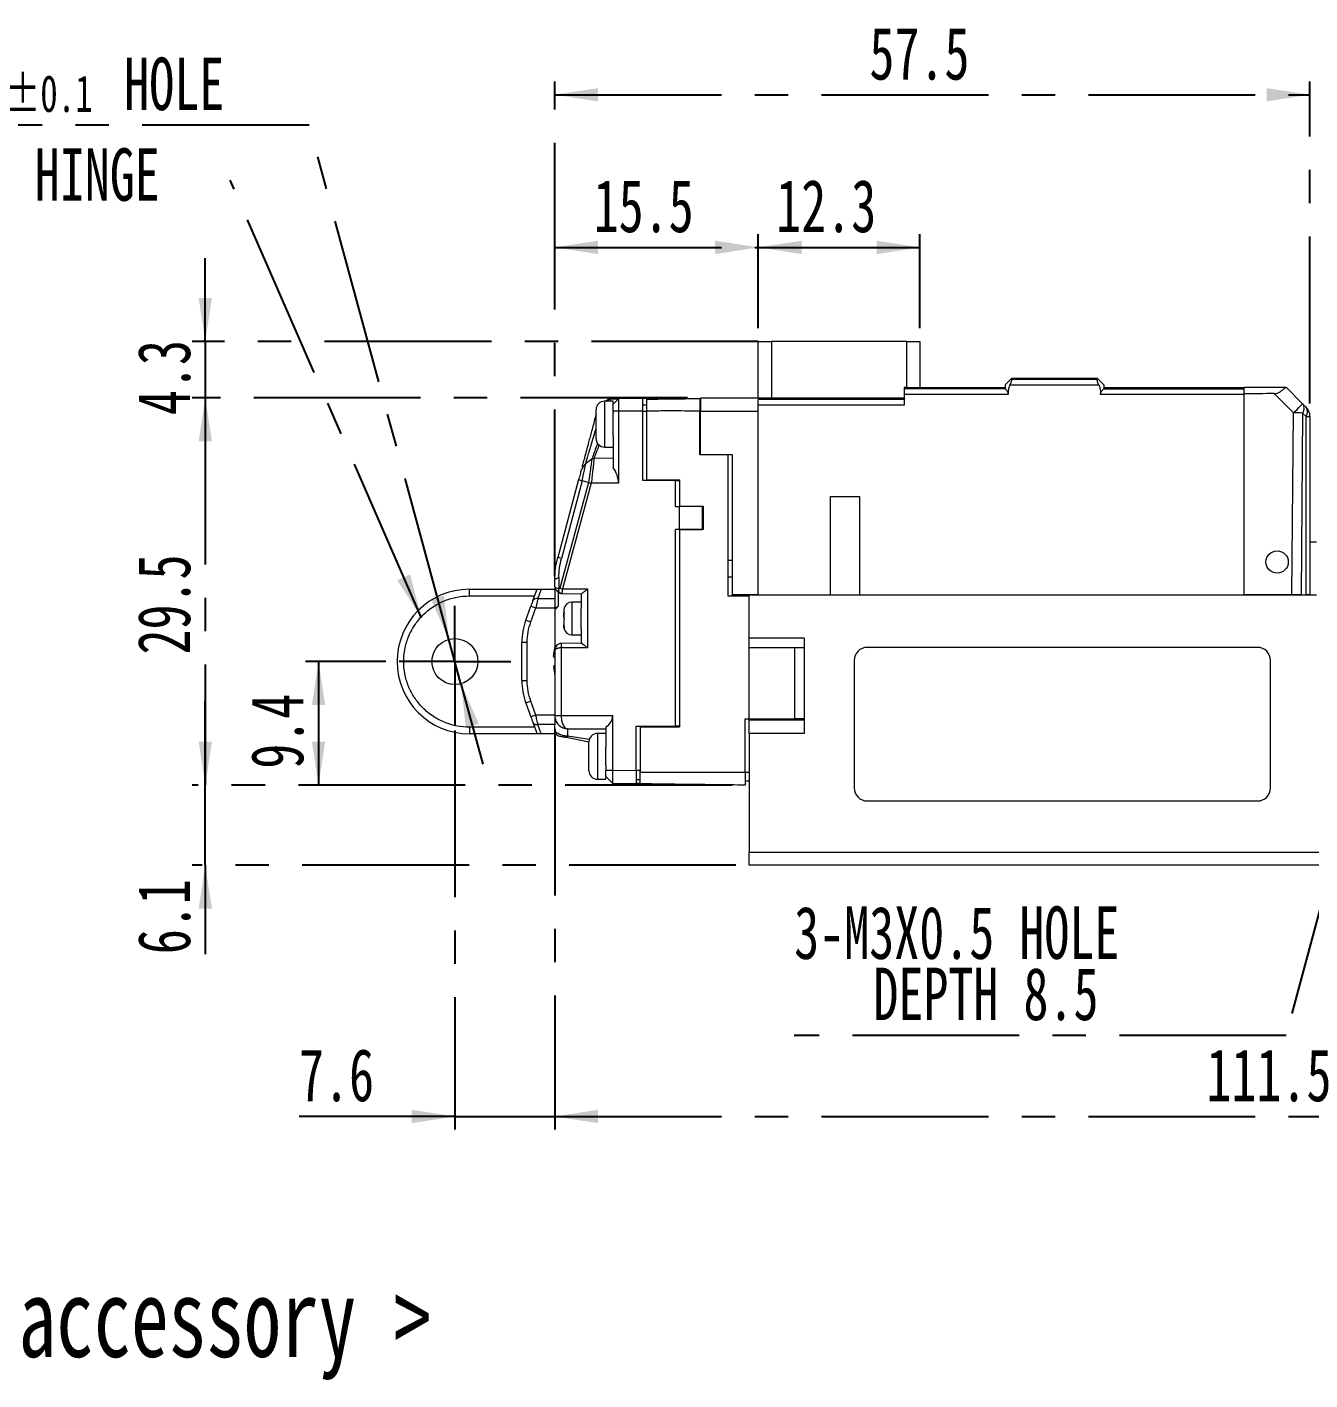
# Paper-space layout '시트2-ENG' of a CAD drawing. Header units: millimetres. Extents: x 5 to 415, y 5 to 292.
# Drawn here: x 55 to 152.7, y 129.4 to 232.4 of the extents above; entities that cross this region are included whole.
import ezdxf

# ---------------------------------------------------------------- set-up
doc = ezdxf.new("R2010")
doc.units = ezdxf.units.MM
doc.linetypes.add('CENTERX2', pattern=[20.32, 12.7, -2.54, 2.54, -2.54])
doc.layers.add('CENTER_LINE', color=7, linetype='CENTERX2')
doc.styles.add('SLDTEXTSTYLE0', font='TXT', dxfattribs={"width": 0.7})
doc.dimstyles.new('SLDDIMSTYLE0', dxfattribs={"dimtxt": 4, "dimasz": 3.302, "dimexe": 0, "dimexo": 0.0625, "dimgap": 1, "dimtad": 1, "dimrnd": 1e-09, "dimzin": 12, "dimdsep": 46, "dimtxsty": 'SLDTEXTSTYLE0', "dimsah": 1, "dimcen": 0.09, "dimadec": 0, "dimazin": 3, "dimtfac": 1, "dimtofl": 0, "dimtmove": 0, "dimatfit": 3, "dimfxl": 1, "dimfrac": 2, "dimtolj": 1, "dimtzin": 12, "dimarcsym": 0})
doc.dimstyles.new('SLDDIMSTYLE1', dxfattribs={"dimtxt": 4, "dimasz": 3.302, "dimexe": 0, "dimexo": 0.0625, "dimgap": 1, "dimtad": 1, "dimrnd": 1e-09, "dimzin": 12, "dimdsep": 46, "dimtxsty": 'SLDTEXTSTYLE0', "dimsah": 1, "dimcen": 0.09, "dimadec": 0, "dimazin": 3, "dimtfac": 1, "dimtmove": 0, "dimatfit": 0, "dimfxl": 1, "dimfrac": 2, "dimtolj": 1, "dimtzin": 12, "dimarcsym": 0})
doc.dimstyles.new('SLDDIMSTYLE2', dxfattribs={"dimtxt": 4, "dimasz": 3.302, "dimexe": 0, "dimexo": 0.0625, "dimgap": 1, "dimtad": 0, "dimtih": 1, "dimtoh": 1, "dimrnd": 1e-09, "dimzin": 12, "dimdsep": 46, "dimtxsty": 'SLDTEXTSTYLE0', "dimsah": 1, "dimcen": 0, "dimadec": 0, "dimazin": 3, "dimtol": 1, "dimtp": 0.1, "dimtm": 0.1, "dimtfac": 1, "dimtmove": 0, "dimatfit": 3, "dimfxl": 1, "dimfrac": 2, "dimtolj": 1, "dimarcsym": 0})
doc.dimstyles.new('SLDDIMSTYLE3', dxfattribs={"dimtxt": 4, "dimasz": 3.302, "dimexe": 0, "dimexo": 0.0625, "dimgap": 1, "dimtad": 1, "dimdec": 1, "dimrnd": 1e-09, "dimzin": 12, "dimdsep": 46, "dimtxsty": 'SLDTEXTSTYLE0', "dimsah": 1, "dimcen": 0.09, "dimadec": 0, "dimazin": 3, "dimtfac": 1, "dimtdec": 1, "dimtmove": 0, "dimatfit": 0, "dimfxl": 1, "dimfrac": 2, "dimtolj": 1, "dimtzin": 12, "dimarcsym": 0})
doc.dimstyles.new('SLDDIMSTYLE4', dxfattribs={"dimtxt": 4, "dimasz": 3.302, "dimexe": 0, "dimexo": 0.0625, "dimgap": 1, "dimtad": 1, "dimdec": 1, "dimrnd": 1e-09, "dimzin": 12, "dimdsep": 46, "dimtxsty": 'SLDTEXTSTYLE0', "dimsah": 1, "dimcen": 0.09, "dimadec": 0, "dimazin": 3, "dimtfac": 1, "dimtdec": 1, "dimtofl": 0, "dimtmove": 0, "dimatfit": 3, "dimfxl": 1, "dimfrac": 2, "dimtolj": 1, "dimtzin": 12, "dimarcsym": 0})
doc.dimstyles.new('SLDDIMSTYLE5', dxfattribs={"dimtxt": 4, "dimasz": 3.302, "dimexe": 0, "dimexo": 0.0625, "dimgap": 1, "dimtad": 0, "dimtih": 1, "dimtoh": 1, "dimrnd": 1e-09, "dimzin": 12, "dimdsep": 46, "dimtxsty": 'SLDTEXTSTYLE0', "dimsah": 1, "dimcen": 0, "dimadec": 0, "dimazin": 3, "dimtfac": 1, "dimtmove": 0, "dimatfit": 3, "dimfxl": 1, "dimfrac": 2, "dimtolj": 1, "dimtzin": 12, "dimarcsym": 0})
doc.dimstyles.new('SLDDIMSTYLE6', dxfattribs={"dimtxt": 0.18, "dimasz": 3.302, "dimexe": 0, "dimexo": 0.0625, "dimgap": 0, "dimtad": 0, "dimtih": 1, "dimtoh": 1, "dimdec": 0, "dimrnd": 1e-09, "dimzin": 0, "dimdsep": 46, "dimtxsty": 'Standard', "dimsah": 1, "dimcen": 0.09, "dimadec": 0, "dimazin": 0, "dimtfac": 3.302, "dimtdec": 0, "dimtofl": 0, "dimtmove": 0, "dimatfit": 3, "dimfxl": 1, "dimfrac": 2, "dimtolj": 1, "dimtzin": 0, "dimarcsym": 0})

# ---------------------------------------------------------------- blocks, each defined once
blk = doc.blocks.new('_D_36')
at = {"layer": 'CENTER_LINE'}
for p, q in [((68.61, 208.5), (68.61, 214.85)), ((110.72, 208.5), (67.61, 208.5)), ((68.61, 208.5), (68.61, 204.2)), ((105.32, 204.2), (67.61, 204.2)), ((68.61, 204.2), (68.61, 197.85))]:
    blk.add_line(p, q, dxfattribs=at)
for points in [[(68.61, 208.5), (69.12, 211.8), (68.11, 211.8)], [(68.61, 204.2), (68.11, 200.89), (69.12, 200.89)]]:
    blk.add_solid(points, dxfattribs=at)
at = {"layer": 'CENTER_LINE', "insert": (63.46, 202.89), "char_height": 4, "attachment_point": 1, "rotation": 90, "style": 'SLDTEXTSTYLE0'}
blk.add_mtext('4.3', dxfattribs=at)
blk = doc.blocks.new('_D_37')
at = {"layer": 'CENTER_LINE'}
for p, q in [((110.72, 209.5), (110.72, 216.66)), ((123.02, 209.5), (123.02, 216.66)), ((110.72, 215.66), (123.02, 215.66))]:
    blk.add_line(p, q, dxfattribs=at)
for points in [[(110.72, 215.66), (114.02, 215.15), (114.02, 216.17)], [(123.02, 215.66), (119.72, 216.17), (119.72, 215.15)]]:
    blk.add_solid(points, dxfattribs=at)
at = {"layer": 'CENTER_LINE', "insert": (112.08, 220.82), "char_height": 4, "attachment_point": 1, "style": 'SLDTEXTSTYLE0'}
blk.add_mtext('12.3', dxfattribs=at)
blk = doc.blocks.new('_D_38')
at = {"layer": 'CENTER_LINE'}
for p, q in [((76.52, 224.97), (40.49, 224.97)), ((87.16, 185.8), (76.52, 224.97)), ((88.08, 182.42), (87.16, 185.8)), ((88.08, 182.42), (89.74, 176.3))]:
    blk.add_line(p, q, dxfattribs=at)
for points in [[(87.16, 185.8), (86.79, 189.12), (85.8, 188.86)], [(88.08, 182.42), (88.45, 179.11), (89.44, 179.37)]]:
    blk.add_solid(points, dxfattribs=at)
at = {"layer": 'CENTER_LINE', "attachment_point": 1, "style": 'SLDTEXTSTYLE0'}
for s, insert, char_height in [('%%c', (40.49, 230.12), 4), ('3.5', (44.92, 230.12), 4), ('HOLE', (62.44, 230.12), 4), ('±0.1', (53.38, 228.78), 2.8)]:
    blk.add_mtext(s, dxfattribs=dict(at, insert=insert, char_height=char_height))
blk = doc.blocks.new('_D_39')
at = {"layer": 'CENTER_LINE'}
for p, q in [((87.62, 178.86), (87.62, 148.46)), ((95.22, 179), (95.22, 148.46)), ((87.62, 149.46), (75.75, 149.46)), ((87.62, 149.46), (95.22, 149.46)), ((95.22, 149.46), (101.57, 149.46))]:
    blk.add_line(p, q, dxfattribs=at)
for points in [[(87.62, 149.46), (84.32, 149.97), (84.32, 148.95)], [(95.22, 149.46), (98.52, 148.95), (98.52, 149.97)]]:
    blk.add_solid(points, dxfattribs=at)
at = {"layer": 'CENTER_LINE', "insert": (75.75, 154.62), "char_height": 4, "attachment_point": 1, "style": 'SLDTEXTSTYLE0'}
blk.add_mtext('7.6', dxfattribs=at)
blk = doc.blocks.new('_D_40')
at = {"layer": 'CENTER_LINE'}
for p, q in [((95.22, 179), (95.22, 148.46)), ((206.72, 168.8), (206.72, 148.46)), ((95.22, 149.46), (206.72, 149.46))]:
    blk.add_line(p, q, dxfattribs=at)
for points in [[(95.22, 149.46), (98.52, 148.95), (98.52, 149.97)], [(206.72, 149.46), (203.42, 149.97), (203.42, 148.95)]]:
    blk.add_solid(points, dxfattribs=at)
at = {"layer": 'CENTER_LINE', "insert": (144.84, 154.62), "char_height": 4, "attachment_point": 1, "style": 'SLDTEXTSTYLE0'}
blk.add_mtext('111.5', dxfattribs=at)
blk = doc.blocks.new('_D_42')
at = {"layer": 'CENTER_LINE'}
for p, q in [((95.22, 190.61), (95.22, 216.66)), ((110.72, 209.5), (110.72, 216.66)), ((95.22, 215.66), (110.72, 215.66))]:
    blk.add_line(p, q, dxfattribs=at)
for points in [[(95.22, 215.66), (98.52, 215.15), (98.52, 216.17)], [(110.72, 215.66), (107.42, 216.17), (107.42, 215.15)]]:
    blk.add_solid(points, dxfattribs=at)
at = {"layer": 'CENTER_LINE', "insert": (98.18, 220.82), "char_height": 4, "attachment_point": 1, "style": 'SLDTEXTSTYLE0'}
blk.add_mtext('15.5', dxfattribs=at)
blk = doc.blocks.new('_D_43')
at = {"layer": 'CENTER_LINE'}
for p, q in [((95.22, 190.61), (95.22, 228.29)), ((152.72, 203.78), (152.72, 228.29)), ((95.22, 227.29), (152.72, 227.29))]:
    blk.add_line(p, q, dxfattribs=at)
for points in [[(95.22, 227.29), (98.52, 226.78), (98.52, 227.79)], [(152.72, 227.29), (149.42, 227.79), (149.42, 226.78)]]:
    blk.add_solid(points, dxfattribs=at)
at = {"layer": 'CENTER_LINE', "insert": (119.18, 232.44), "char_height": 4, "attachment_point": 1, "style": 'SLDTEXTSTYLE0'}
blk.add_mtext('57.5', dxfattribs=at)
blk = doc.blocks.new('_D_44')
at = {"layer": 'CENTER_LINE'}
for p, q in [((105.32, 204.2), (67.61, 204.2)), ((68.61, 204.2), (68.61, 174.7)), ((108.72, 174.7), (67.61, 174.7))]:
    blk.add_line(p, q, dxfattribs=at)
for points in [[(68.61, 204.2), (68.11, 200.89), (69.12, 200.89)], [(68.61, 174.7), (69.12, 178), (68.11, 178)]]:
    blk.add_solid(points, dxfattribs=at)
at = {"layer": 'CENTER_LINE', "insert": (63.46, 184.65), "char_height": 4, "attachment_point": 1, "rotation": 90, "style": 'SLDTEXTSTYLE0'}
blk.add_mtext('29.5', dxfattribs=at)
blk = doc.blocks.new('_D_45')
at = {"layer": 'CENTER_LINE'}
for p, q in [((68.61, 174.7), (68.61, 181.05)), ((108.72, 174.7), (67.61, 174.7)), ((68.61, 168.59), (68.61, 174.7)), ((109.02, 168.59), (67.61, 168.59)), ((68.61, 168.59), (68.61, 161.82))]:
    blk.add_line(p, q, dxfattribs=at)
for points in [[(68.61, 174.7), (69.12, 178), (68.11, 178)], [(68.61, 168.59), (68.11, 165.29), (69.12, 165.29)]]:
    blk.add_solid(points, dxfattribs=at)
at = {"layer": 'CENTER_LINE', "insert": (63.46, 161.82), "char_height": 4, "attachment_point": 1, "rotation": 90, "style": 'SLDTEXTSTYLE0'}
blk.add_mtext('6.1', dxfattribs=at)
blk = doc.blocks.new('_D_46')
at = {"layer": 'CENTER_LINE'}
for p, q in [((82.37, 184.11), (76.24, 184.11)), ((77.24, 184.11), (77.24, 174.7)), ((108.72, 174.7), (76.24, 174.7))]:
    blk.add_line(p, q, dxfattribs=at)
for points in [[(77.24, 184.11), (76.73, 180.81), (77.74, 180.81)], [(77.24, 174.7), (77.74, 178), (76.73, 178)]]:
    blk.add_solid(points, dxfattribs=at)
at = {"layer": 'CENTER_LINE', "insert": (72.08, 175.95), "char_height": 4, "attachment_point": 1, "rotation": 90, "style": 'SLDTEXTSTYLE0'}
blk.add_mtext('9.4', dxfattribs=at)
blk = doc.blocks.new('_D_51')
at = {"layer": 'CENTER_LINE'}
for p, q in [((160.54, 191.6), (162.19, 197.73)), ((160.54, 191.6), (159.9, 189.19)), ((159.9, 189.19), (150.91, 155.64)), ((150.91, 155.64), (113.45, 155.64))]:
    blk.add_line(p, q, dxfattribs=at)
for points in [[(160.54, 191.6), (161.89, 194.66), (160.91, 194.92)], [(159.9, 189.19), (158.55, 186.13), (159.53, 185.87)]]:
    blk.add_solid(points, dxfattribs=at)
at = {"layer": 'CENTER_LINE', "char_height": 4, "attachment_point": 1, "style": 'SLDTEXTSTYLE0'}
for s, insert in [('3-M3X0.5 HOLE', (113.45, 165.46)), ('DEPTH 8.5', (119.48, 160.8))]:
    blk.add_mtext(s, dxfattribs=dict(at, insert=insert))
blk = doc.blocks.new('SW_NOTE_0_19')
at = {"layer": 'CENTER_LINE', "color": 0, "insert": (-14.89, 2.42), "char_height": 4, "attachment_point": 1, "style": 'SLDTEXTSTYLE0'}
blk.add_mtext('HINGE', dxfattribs=at)
blk = doc.blocks.new('SW_CENTERMARKSYMBOL_13')
at = {"layer": 'CENTER_LINE', "color": 0}
for p, q in [((0, 2.5), (0, 4.25)), ((0, 0), (0, 2.5)), ((-2.5, 0), (-4.25, 0)), ((0, 0), (-2.5, 0)), ((0, 0), (0, -2.5)), ((0, 0), (2.5, 0)), ((2.5, 0), (4.25, 0)), ((0, -2.5), (0, -4.25))]:
    blk.add_line(p, q, dxfattribs=at)

psp = doc.layouts.new('시트2-ENG')

# ---------------------------------------------------------------- linework, layer by layer
at = {"color": 7, "linetype": 'Continuous', "lineweight": 18}
for p, q in [((110.72, 204.196), (110.72, 208.496)), ((111.72, 208.496), (111.72, 204.196)), ((122.02, 208.496), (111.72, 208.496)), ((122.02, 204.993), (122.02, 208.496)), ((123.02, 208.496), (123.02, 204.996)), ((130.02, 205.696), (129.52, 205.196)), ((136.666, 205.153), (129.874, 205.153)), ((130.02, 205.592), (130.02, 205.696)), ((130.02, 205.696), (136.52, 205.696)), ((136.52, 205.592), (130.02, 205.592)), ((137.02, 205.196), (136.52, 205.696)), ((99.297, 204.063), (99.145, 203.946)), ((99.297, 204.063), (99.145, 203.946)), ((99.145, 203.946), (99.27, 204.042)), ((99.447, 204.104), (100.07, 204.115)), ((100.07, 204.115), (99.67, 203.708)), ((101.92, 204.147), (100.07, 204.115)), ((100.07, 204.115), (100.07, 203.196)), ((101.92, 204.147), (104.22, 204.187)), ((101.92, 203.196), (101.92, 204.147)), ((104.22, 204.187), (104.22, 204.125)), ((106.27, 204.15), (106.32, 204.151)), ((106.32, 204.196), (121.82, 204.196)), ((121.82, 204.064), (110.72, 204.064)), ((122.015, 204.996), (121.82, 204.996)), ((129.521, 204.881), (121.82, 204.88)), ((121.82, 204.446), (121.82, 203.639)), ((129.754, 204.446), (121.82, 204.446)), ((122.02, 204.996), (129.52, 204.996)), ((129.749, 204.696), (129.682, 204.696)), ((129.749, 204.696), (129.754, 204.446)), ((136.786, 204.446), (136.791, 204.696)), ((147.72, 204.446), (136.786, 204.446)), ((136.791, 204.696), (136.858, 204.696)), ((137.019, 204.881), (147.72, 204.88)), ((137.02, 204.996), (147.72, 204.996)), ((150.902, 204.996), (147.72, 204.996)), ((147.72, 204.495), (147.72, 204.996)), ((147.72, 189.196), (147.72, 204.495)), ((151.468, 203.051), (149.991, 204.528)), ((150.932, 204.984), (152.166, 203.749)), ((98.37, 201.096), (98.37, 203.296)), ((99.67, 203.946), (99.02, 203.946)), ((99.67, 203.708), (99.67, 203.946)), ((99.67, 203.196), (99.67, 203.708)), ((100.07, 203.196), (99.67, 203.196)), ((99.67, 203.196), (99.67, 203.077)), ((99.67, 201.314), (99.67, 203.077)), ((100.07, 203.196), (100.07, 197.696)), ((101.92, 203.196), (100.07, 203.196)), ((102.22, 203.652), (101.92, 203.652)), ((101.92, 197.894), (101.92, 203.196)), ((101.92, 203.196), (102.22, 203.196)), ((102.22, 197.944), (102.22, 203.196)), ((106.32, 203.196), (106.27, 203.196)), ((106.27, 199.848), (106.27, 203.196)), ((106.32, 203.196), (110.72, 203.196)), ((106.32, 199.896), (106.32, 203.196)), ((121.82, 203.639), (110.72, 203.639)), ((110.72, 189.196), (110.72, 203.196)), ((151.346, 189.196), (151.468, 203.051)), ((152.166, 203.042), (152.045, 189.196)), ((152.166, 203.749), (152.427, 203.489)), ((152.427, 202.782), (152.166, 203.042)), ((152.427, 189.196), (152.427, 202.782)), ((152.427, 202.782), (152.72, 202.782)), ((152.72, 202.782), (152.72, 189.196)), ((99.67, 201.314), (99.67, 198.866)), ((106.27, 201.196), (106.32, 201.196)), ((99.02, 200.446), (99.67, 200.446)), ((97.568, 199.161), (97.448, 199.032)), ((97.559, 199.113), (97.568, 199.161)), ((98.036, 199.52), (97.568, 199.161)), ((99.67, 199.608), (98.214, 199.582)), ((108.42, 199.848), (106.27, 199.848)), ((106.32, 199.896), (108.72, 199.896)), ((108.42, 189.096), (108.42, 199.848)), ((108.72, 199.848), (108.42, 199.848)), ((108.72, 199.896), (108.72, 189.196)), ((97.038, 197.98), (95.445, 192.035)), ((97.314, 197.879), (95.728, 191.959)), ((97.211, 198.627), (97.208, 198.614)), ((97.227, 198.68), (97.214, 198.634)), ((97.232, 198.654), (97.238, 198.654)), ((97.312, 198.85), (97.251, 198.716)), ((97.798, 197.749), (97.314, 197.879)), ((104.42, 197.894), (101.92, 197.894)), ((102.22, 197.944), (102.22, 197.894)), ((102.22, 197.944), (104.72, 197.944)), ((104.42, 195.924), (104.42, 197.894)), ((104.42, 197.894), (104.72, 197.894)), ((104.72, 197.944), (104.72, 195.944)), ((97.798, 197.749), (95.601, 189.696)), ((98, 197.696), (95.801, 189.641)), ((100.07, 197.696), (98, 197.696)), ((104.42, 195.924), (104.72, 195.924)), ((104.72, 195.944), (104.72, 195.924)), ((104.72, 195.944), (106.52, 195.944)), ((104.72, 194.183), (104.72, 195.924)), ((106.47, 195.924), (104.72, 195.924)), ((106.47, 194.183), (106.47, 195.924)), ((106.52, 195.944), (106.52, 194.163)), ((116.22, 196.696), (118.42, 196.696)), ((116.22, 189.196), (116.22, 196.696)), ((118.42, 196.696), (118.42, 189.196)), ((104.72, 194.183), (104.42, 194.183)), ((104.42, 179.196), (104.42, 194.183)), ((104.72, 194.183), (106.47, 194.183)), ((104.72, 194.183), (104.72, 194.163)), ((104.72, 194.163), (104.72, 179.146)), ((106.52, 194.163), (104.72, 194.163)), ((153.22, 193.194), (152.72, 193.194)), ((95.728, 191.959), (95.445, 192.035)), ((108.42, 191.845), (108.72, 191.845)), ((95.22, 189.803), (95.22, 190.327)), ((95.537, 189.653), (95.521, 189.656)), ((95.537, 190.51), (95.537, 189.653)), ((95.801, 189.641), (97.711, 189.641)), ((97.711, 189.641), (97.711, 185.151)), ((108.72, 190.546), (108.42, 190.546)), ((88.72, 189.114), (88.72, 189.614)), ((88.72, 189.614), (93.874, 189.614)), ((88.72, 189.114), (93.692, 189.114)), ((93.563, 188.76), (93.874, 189.614)), ((93.874, 189.614), (94.197, 189.614)), ((94.197, 189.614), (93.939, 188.906)), ((93.939, 188.906), (95.22, 188.906)), ((94.197, 189.614), (95.22, 189.614)), ((95.22, 189.614), (95.22, 188.906)), ((95.22, 188.906), (95.22, 188.199)), ((95.672, 189.307), (95.747, 189.3)), ((95.72, 189.298), (97.237, 189.271)), ((97.22, 188.644), (96.52, 188.644)), ((97.22, 189.272), (97.22, 188.172)), ((110.02, 189.096), (108.42, 189.096)), ((110.72, 189.196), (108.72, 189.196)), ((108.72, 189.096), (108.72, 189.196)), ((110.02, 185.894), (110.02, 189.194)), ((110.02, 189.194), (153.22, 189.194)), ((110.72, 189.196), (116.22, 189.196)), ((113.255, 189.196), (113.255, 189.194)), ((115.42, 189.194), (115.42, 189.196)), ((118.42, 189.196), (147.72, 189.196)), ((123.22, 189.196), (123.22, 189.194)), ((125.22, 189.196), (125.22, 189.194)), ((147.72, 189.194), (147.72, 189.196)), ((151.346, 189.196), (147.72, 189.196)), ((148.42, 189.194), (148.42, 189.196)), ((152.045, 189.196), (151.346, 189.196)), ((152.045, 189.196), (152.427, 189.196)), ((152.72, 189.196), (152.427, 189.196)), ((93.022, 187.272), (93.409, 188.336)), ((93.397, 187.135), (93.785, 188.199)), ((93.409, 188.336), (93.785, 188.199)), ((93.785, 188.199), (95.22, 188.199)), ((95.22, 188.199), (95.22, 185.168)), ((95.937, 188.184), (95.92, 188.042)), ((95.92, 188.042), (95.92, 187.835)), ((95.92, 187.835), (95.928, 187.869)), ((95.92, 187.726), (95.92, 187.835)), ((95.92, 187.567), (95.92, 187.726)), ((95.92, 187.458), (95.92, 187.567)), ((97.22, 187.791), (97.22, 188.172)), ((97.22, 186.615), (97.22, 187.791)), ((93.022, 187.272), (93.397, 187.135)), ((95.928, 187.363), (95.92, 187.329)), ((95.92, 187.329), (95.92, 186.904)), ((95.92, 186.904), (95.937, 186.762)), ((95.92, 186.745), (95.92, 186.904)), ((95.937, 186.603), (95.92, 186.745)), ((95.937, 186.762), (95.937, 186.603)), ((97.22, 186.615), (97.22, 185.52)), ((92.72, 182.665), (92.72, 185.562)), ((93.12, 185.562), (92.72, 185.562)), ((93.12, 182.665), (93.12, 185.562)), ((97.235, 185.52), (95.707, 185.493)), ((96.52, 186.144), (97.22, 186.144)), ((114.22, 185.894), (110.02, 185.894)), ((110.02, 185.146), (110.02, 185.894)), ((114.22, 185.894), (114.22, 178.644)), ((95.134, 184.5), (95.184, 184.887)), ((95.134, 184.5), (95.22, 184.414)), ((95.19, 184.939), (95.22, 185.168)), ((95.37, 185.302), (95.22, 185.33)), ((95.22, 185.164), (95.273, 185.164)), ((95.22, 184.911), (95.22, 179.996)), ((95.22, 184.739), (95.22, 184.891)), ((95.711, 185.151), (95.711, 179.996)), ((97.711, 185.151), (95.711, 185.151)), ((110.02, 179.746), (110.02, 185.146)), ((113.47, 185.146), (110.02, 185.146)), ((113.47, 185.146), (113.47, 179.746)), ((114.22, 185.146), (113.47, 185.146)), ((148.72, 185.194), (119.02, 185.194)), ((95.22, 183.814), (95.134, 183.727)), ((95.134, 183.727), (95.22, 183.059)), ((95.22, 184.414), (95.22, 183.814)), ((118.02, 184.194), (118.02, 174.494)), ((149.72, 174.494), (149.72, 184.194)), ((92.72, 182.665), (93.12, 182.665)), ((95.22, 183.059), (95.22, 180.028)), ((93.397, 181.092), (93.022, 180.955)), ((93.022, 180.955), (93.409, 179.891)), ((93.785, 180.028), (93.397, 181.092)), ((93.785, 180.028), (93.409, 179.891)), ((93.563, 179.467), (93.874, 178.614)), ((95.22, 180.028), (93.785, 180.028)), ((95.22, 179.321), (93.939, 179.321)), ((94.197, 178.614), (93.939, 179.321)), ((95.22, 180.028), (95.22, 179.996)), ((95.22, 179.996), (95.711, 179.996)), ((95.22, 179.931), (95.22, 179.321)), ((95.22, 178.614), (95.22, 179.321)), ((95.711, 179.996), (99.62, 179.996)), ((99.62, 179.996), (99.62, 175.85)), ((109.72, 179.746), (110.02, 179.746)), ((109.72, 175.696), (109.72, 179.746)), ((110.02, 179.746), (113.47, 179.746)), ((110.02, 178.644), (110.02, 179.746)), ((114.22, 179.644), (110.02, 179.644)), ((114.22, 179.746), (113.47, 179.746)), ((93.692, 179.114), (88.72, 179.114)), ((88.72, 179.114), (88.72, 178.614)), ((93.874, 178.614), (88.72, 178.614)), ((94.197, 178.614), (93.874, 178.614)), ((95.22, 178.614), (94.197, 178.614)), ((95.22, 178.715), (95.302, 178.631)), ((97.809, 177.978), (96.122, 178.315)), ((96.22, 178.996), (99.12, 178.996)), ((96.22, 178.438), (96.22, 178.996)), ((99.12, 178.644), (98.47, 178.644)), ((99.12, 179.13), (99.12, 177.597)), ((101.42, 179.196), (104.42, 179.196)), ((101.42, 175.818), (101.42, 179.196)), ((101.72, 179.146), (101.72, 179.196)), ((101.72, 179.146), (104.72, 179.146)), ((101.72, 179.146), (101.72, 175.696)), ((104.72, 179.196), (104.42, 179.196)), ((110.02, 178.644), (110.02, 169.594)), ((114.22, 178.644), (110.02, 178.644)), ((97.82, 176.655), (97.82, 177.994)), ((99.12, 176.514), (99.12, 177.597)), ((97.82, 175.794), (97.82, 176.655)), ((99.12, 176.19), (99.12, 176.514)), ((99.12, 176.19), (99.12, 175.85)), ((99.12, 175.85), (99.62, 175.85)), ((99.12, 175.359), (99.623, 174.847)), ((99.12, 175.359), (99.623, 174.847)), ((99.133, 175.346), (99.12, 175.359)), ((99.12, 175.144), (99.12, 175.293)), ((99.62, 175.85), (101.42, 175.818)), ((101.42, 175.818), (101.42, 174.819)), ((101.72, 175.813), (101.42, 175.813)), ((109.72, 175.696), (110.02, 175.696)), ((98.47, 175.144), (99.12, 175.144)), ((99.62, 174.85), (101.42, 174.819)), ((101.72, 175.113), (101.42, 175.113)), ((101.72, 174.813), (101.42, 174.819)), ((110.02, 174.996), (109.72, 174.996)), ((119.02, 173.494), (148.72, 173.494)), ((110.02, 169.594), (203.72, 169.594)), ((110.02, 168.594), (110.02, 169.594)), ((203.72, 168.594), (110.02, 168.594))]:
    psp.add_line(p, q, dxfattribs=at)
at = {"color": 8, "linetype": 'Continuous', "lineweight": 18}
for p, q in [((99.02, 203.946), (99.02, 200.446)), ((106.52, 195.017), (106.47, 195.017)), ((106.47, 194.678), (106.52, 194.678)), ((96.52, 188.644), (96.52, 187.791)), ((96.52, 187.791), (96.52, 186.144)), ((95.23, 184.967), (95.22, 184.911)), ((97.851, 178.175), (96.22, 178.438)), ((98.47, 178.644), (98.47, 176.514)), ((98.47, 176.514), (98.47, 175.144))]:
    psp.add_line(p, q, dxfattribs=at)
at = {"color": 7, "linetype": 'Continuous', "lineweight": 18, "flags": 128}
for points in [[(151.468, 203.051), (151.605, 203.188), (151.736, 203.319), (151.857, 203.44), (151.962, 203.545), (152.049, 203.632), (152.113, 203.696), (152.153, 203.736), (152.166, 203.749)], [(95.22, 190.327), (95.225, 190.352), (95.241, 190.378), (95.267, 190.403), (95.303, 190.427), (95.348, 190.45), (95.403, 190.471), (95.466, 190.491), (95.537, 190.51)], [(96.22, 178.438), (96.206, 178.409), (96.193, 178.383), (96.18, 178.361), (96.167, 178.343), (96.155, 178.33), (96.143, 178.321), (96.132, 178.316), (96.122, 178.315)]]:
    psp.add_lwpolyline(points, dxfattribs=at)
at = {"color": 7, "linetype": 'Continuous', "lineweight": 18}
for centre, radius in [((150.22, 191.696), 0.85), ((87.62, 184.114), 1.75)]:
    psp.add_circle(centre, radius, dxfattribs=at)
for centre, radius, start, end in [((99.02, 203.296), 0.65, 90, 180), ((150.758, 118.313), 84.741, 89.04802, 89.52025), ((151.659, 203.396), 0.619, 325.14306, 34.85694), ((151.919, 203.135), 0.619, 325.14306, 34.85694), ((151.72, 202.782), 1, 0, 45), ((99.02, 201.096), 0.65, 180, 270), ((108.559, 236.427), 48.494, 254.50273, 254.74739), ((88.72, 184.114), 5.5, 90, 270), ((93.841, 188.603), 0.319, 72.02706, 150.43694), ((96.52, 188.044), 0.6, 90, 167.14802), ((97.72, 185.562), 5, 160, 180), ((96.52, 186.744), 0.6, 193.5835, 270), ((119.02, 184.194), 1, 90, 180), ((148.72, 184.194), 1, 0, 90), ((97.72, 182.665), 5, 180, 200), ((93.841, 179.624), 0.319, 209.56306, 287.97294), ((98.62, 179.996), 1, 300.00504, 360), ((95.72, 178.906), 0.5, 180, 258.69007), ((98.47, 177.994), 0.65, 90, 180), ((98.47, 175.794), 0.65, 180, 270), ((119.02, 174.494), 1, 180, 270), ((148.72, 174.494), 1, 270, 0)]:
    psp.add_arc(centre, radius, start, end, dxfattribs=at)
for centre, major_axis, ratio, start_param, end_param in [((247.505, 203.996), (114.589, -0.009), 0.0087265, 2.5886711, 2.6276429), ((98.216, 197.696), (0, 1.886), 0.9828419, 4.712389, 5.3816768)]:
    psp.add_ellipse(centre, major_axis=major_axis, ratio=ratio, start_param=start_param, end_param=end_param, dxfattribs=at)
for points in [[(110.72, 208.496), (110.735, 208.496), (110.765, 208.496), (110.996, 208.496), (111.327, 208.496), (111.589, 208.496), (111.72, 208.496)], [(122.02, 208.496), (122.151, 208.496), (122.413, 208.496), (122.744, 208.496), (122.975, 208.496), (123.005, 208.496), (123.02, 208.496)], [(99.27, 204.042), (99.297, 204.059), (99.351, 204.094), (99.415, 204.101), (99.447, 204.104)], [(106.32, 204.196), (106.32, 204.181), (106.32, 204.151), (106.32, 203.919), (106.32, 203.589), (106.32, 203.327), (106.32, 203.196)], [(110.72, 203.196), (110.72, 203.284), (110.72, 203.459), (110.72, 203.703), (110.72, 203.916), (110.72, 204.015), (110.72, 204.064)], [(121.82, 204.88), (121.82, 204.856), (121.82, 204.808), (121.82, 204.702), (121.82, 204.58), (121.82, 204.491), (121.82, 204.446)], [(147.72, 204.88), (147.72, 204.913), (147.72, 204.981), (147.72, 204.991), (147.72, 204.996)], [(147.72, 204.446), (147.72, 204.491), (147.72, 204.58), (147.72, 204.702), (147.72, 204.808), (147.72, 204.856), (147.72, 204.88)], [(95.928, 187.869), (95.925, 187.785), (95.919, 187.616), (95.925, 187.447), (95.928, 187.363)], [(93.12, 185.562), (93.132, 185.83), (93.155, 186.367), (93.317, 186.879), (93.397, 187.135)], [(93.397, 181.092), (93.317, 181.348), (93.155, 181.86), (93.132, 182.397), (93.12, 182.665)]]:
    psp.add_open_spline(points, degree=3, dxfattribs=at)
for points, knots in [([(129.52, 205.196), (129.52, 205.192), (129.52, 205.183), (129.52, 205.115), (129.521, 205.015), (129.521, 204.925), (129.521, 204.88)], [0, 0, 0, 0, 0.2498264, 0.4997685, 0.7498264, 1, 1, 1, 1]), ([(129.874, 205.153), (129.837, 205.077), (129.767, 204.932), (129.755, 204.772), (129.749, 204.696)], [0, 0, 0, 0, 0.5233128, 1, 1, 1, 1]), ([(129.874, 205.153), (129.896, 205.199), (129.94, 205.288), (129.985, 205.415), (130.015, 205.522), (130.018, 205.569), (130.02, 205.592)], [0, 0, 0, 0, 0.2683311, 0.5220653, 0.7646878, 1, 1, 1, 1]), ([(136.52, 205.696), (136.52, 205.691), (136.52, 205.682), (136.52, 205.622), (136.52, 205.592)], [0, 0, 0, 0, 0.5000079, 1, 1, 1, 1]), ([(136.666, 205.153), (136.644, 205.199), (136.6, 205.288), (136.555, 205.415), (136.525, 205.522), (136.522, 205.569), (136.52, 205.592)], [0, 0, 0, 0, 0.268398, 0.5221781, 0.7647473, 1, 1, 1, 1]), ([(136.791, 204.696), (136.785, 204.773), (136.773, 204.933), (136.703, 205.077), (136.666, 205.153)], [0, 0, 0, 0, 0.4793147, 1, 1, 1, 1]), ([(137.02, 205.196), (137.02, 205.192), (137.02, 205.183), (137.02, 205.115), (137.019, 205.014), (137.019, 204.925), (137.019, 204.88)], [0, 0, 0, 0, 0.2498829, 0.4998439, 0.7498829, 1, 1, 1, 1]), ([(102.22, 204.101), (102.976, 204.11), (104.326, 204.126), (105.676, 204.143), (106.27, 204.15)], [0, 0, 0, 0, 0.5600038, 1, 1, 1, 1]), ([(102.22, 203.196), (102.22, 203.298), (102.22, 203.501), (102.22, 203.772), (102.22, 203.977), (102.22, 204.085), (102.22, 204.096), (102.22, 204.101)], [0, 0, 0, 0, 0.2147016, 0.4294041, 0.6440889, 0.8587662, 1, 1, 1, 1]), ([(106.27, 204.15), (106.27, 204.139), (106.27, 204.118), (106.27, 203.954), (106.27, 203.712), (106.27, 203.443), (106.27, 203.266), (106.27, 203.196)], [0, 0, 0, 0, 0.2147025, 0.4294057, 0.6440908, 0.8587685, 1, 1, 1, 1]), ([(121.82, 204.986), (121.82, 204.987), (121.82, 204.989), (121.82, 204.921), (121.82, 204.88)], [0, 0, 0, 0, 0.397291, 1, 1, 1, 1]), ([(129.682, 204.696), (129.659, 204.731), (129.609, 204.807), (129.552, 204.855), (129.521, 204.881)], [0, 0, 0, 0, 0.4537894, 1, 1, 1, 1]), ([(129.754, 204.446), (129.75, 204.49), (129.741, 204.582), (129.702, 204.657), (129.682, 204.696)], [0, 0, 0, 0, 0.4781153, 1, 1, 1, 1]), ([(136.786, 204.446), (136.79, 204.491), (136.798, 204.583), (136.838, 204.657), (136.858, 204.696)], [0, 0, 0, 0, 0.4842701, 1, 1, 1, 1]), ([(136.858, 204.696), (136.878, 204.726), (136.928, 204.803), (136.985, 204.851), (137.019, 204.88)], [0, 0, 0, 0, 0.3957078, 1, 1, 1, 1]), ([(149.991, 204.528), (150.075, 204.535), (150.243, 204.548), (150.477, 204.663), (150.659, 204.814), (150.802, 204.947), (150.889, 205.007), (150.92, 204.99), (150.932, 204.984)], [0, 0, 0, 0, 0.1540722, 0.3092067, 0.4883347, 0.6715016, 0.8782308, 1, 1, 1, 1]), ([(106.27, 203.196), (105.514, 203.197), (104.164, 203.198), (102.814, 203.197), (102.22, 203.196)], [0, 0, 0, 0, 0.560005, 1, 1, 1, 1]), ([(98.293, 202.666), (98.249, 202.499), (98.159, 202.164), (98.03, 201.684), (97.909, 201.233), (97.774, 200.728), (97.626, 200.174), (97.477, 199.62), (97.364, 199.198), (97.317, 199.022), (97.298, 198.95)], [0, 0, 0, 0, 0.1071508, 0.2164489, 0.3129635, 0.4090327, 0.5672951, 0.7248467, 0.8868274, 1, 1, 1, 1]), ([(98.37, 202.952), (98.366, 202.938), (98.356, 202.9), (98.337, 202.829), (98.315, 202.746), (98.3, 202.692), (98.293, 202.666)], [0, 0, 0, 0, 0.1655439, 0.4571209, 0.7329877, 1, 1, 1, 1]), ([(98.37, 202.606), (98.366, 202.607), (98.295, 202.636), (98.294, 202.651), (98.293, 202.666)], [0, 0, 0, 0, 0.05452032, 1, 1, 1, 1]), ([(97.556, 199.116), (97.517, 199.088), (97.395, 199.004), (97.322, 198.874), (97.273, 198.788)], [0, 0, 0, 0, 0.3272289, 1, 1, 1, 1]), ([(97.556, 199.125), (97.542, 199.116), (97.508, 199.095), (97.482, 199.065), (97.467, 199.047)], [0, 0, 0, 0, 0.41758472, 1, 1, 1, 1]), ([(98.036, 199.52), (98.033, 199.493), (98.026, 199.44), (97.971, 199.029), (97.894, 198.445), (97.83, 197.981), (97.798, 197.749)], [0, 0, 0, 0, 0.25022448, 0.50000444, 0.74976372, 1, 1, 1, 1]), ([(98.214, 199.582), (98.212, 199.567), (98.208, 199.536), (98.184, 199.311), (98.151, 199.02), (98.115, 198.691), (98.064, 198.246), (98.023, 197.892), (98, 197.696)], [0, 0, 0, 0, 0.180061, 0.3783653, 0.5057387, 0.6399103, 0.8012057, 1, 1, 1, 1]), ([(98.036, 199.52), (98.063, 199.538), (98.118, 199.573), (98.182, 199.579), (98.214, 199.582)], [0, 0, 0, 0, 0.5027423, 1, 1, 1, 1]), ([(97.224, 198.658), (97.214, 198.621), (97.195, 198.549), (97.148, 198.373), (97.094, 198.173), (97.057, 198.033), (97.038, 197.964)], [0, 0, 0, 0, 0.2530718, 0.5047876, 0.7559179, 1, 1, 1, 1]), ([(97.038, 197.98), (97.05, 197.972), (97.073, 197.955), (97.234, 197.904), (97.314, 197.879)], [0, 0, 0, 0, 0.4986396, 1, 1, 1, 1]), ([(97.304, 198.813), (97.295, 198.81), (97.276, 198.804), (97.252, 198.745), (97.24, 198.717)], [0, 0, 0, 0, 0.5271323, 1, 1, 1, 1]), ([(97.798, 197.749), (97.813, 197.746), (97.841, 197.739), (97.892, 197.734), (97.939, 197.72), (97.974, 197.704), (97.993, 197.698), (98, 197.696)], [0, 0, 0, 0, 0.2498864, 0.4999256, 0.7479591, 0.9077936, 1, 1, 1, 1]), ([(95.22, 190.327), (95.229, 190.615), (95.248, 191.187), (95.38, 191.754), (95.445, 192.035)], [0, 0, 0, 0, 0.5044166, 1, 1, 1, 1]), ([(95.537, 190.51), (95.545, 190.754), (95.56, 191.237), (95.672, 191.72), (95.728, 191.959)], [0, 0, 0, 0, 0.5041531, 1, 1, 1, 1]), ([(95.22, 189.819), (95.22, 189.828), (95.22, 189.86), (95.22, 189.587), (95.22, 189.219), (95.22, 188.976), (95.22, 188.868), (95.22, 188.639), (95.22, 188.4), (95.22, 188.271)], [0, 0, 0, 0, 0.119422, 0.4125767, 0.7151163, 0.7174865, 0.7358736, 0.8576337, 1, 1, 1, 1]), ([(95.22, 189.804), (95.225, 189.76), (95.237, 189.671), (95.345, 189.503), (95.488, 189.406), (95.585, 189.34)], [0, 0, 0, 0, 0.23397, 0.4786296, 1, 1, 1, 1]), ([(95.22, 189.803), (95.233, 189.787), (95.261, 189.755), (95.431, 189.69), (95.521, 189.656)], [0, 0, 0, 0, 0.4709453, 1, 1, 1, 1]), ([(95.601, 189.696), (95.6, 189.692), (95.598, 189.685), (95.59, 189.673), (95.575, 189.661), (95.556, 189.652), (95.543, 189.653), (95.537, 189.653)], [0, 0, 0, 0, 0.1072724, 0.2162658, 0.4632621, 0.7330696, 1, 1, 1, 1]), ([(97.711, 189.641), (97.71, 189.64), (97.668, 189.603), (97.567, 189.516), (97.429, 189.398), (97.322, 189.315), (97.262, 189.276), (97.244, 189.274), (97.237, 189.274)], [0, 0, 0, 0, 0.005863, 0.218298, 0.5267317, 0.7484425, 0.8905948, 1, 1, 1, 1]), ([(88.72, 179.114), (88.406, 179.13), (87.777, 179.164), (86.847, 179.446), (85.959, 179.903), (85.159, 180.553), (84.616, 181.221), (84.273, 181.81), (84.003, 182.402), (83.778, 183.171), (83.691, 184.113), (83.778, 185.056), (84.05, 185.986), (84.51, 186.875), (85.159, 187.674), (85.828, 188.217), (86.416, 188.561), (87.009, 188.829), (87.777, 189.064), (88.406, 189.097), (88.72, 189.114)], [0, 0, 0, 0, 0.060004, 0.1199903, 0.1842919, 0.2499581, 0.3156243, 0.3477996, 0.3800085, 0.4399872, 0.4999997, 0.5599784, 0.6199909, 0.6842925, 0.7499587, 0.8156249, 0.8478002, 0.8800091, 0.9399791, 1, 1, 1, 1]), ([(93.563, 188.76), (93.544, 188.707), (93.512, 188.619), (93.457, 188.469), (93.425, 188.381), (93.409, 188.336)], [0, 0, 0, 0, 0.4275594, 0.711619, 1, 1, 1, 1]), ([(93.939, 188.906), (93.92, 188.819), (93.89, 188.682), (93.836, 188.434), (93.804, 188.286), (93.785, 188.199)], [0, 0, 0, 0, 0.4300589, 0.6669126, 1, 1, 1, 1]), ([(95.578, 189.344), (95.597, 189.334), (95.632, 189.315), (95.671, 189.307), (95.69, 189.303)], [0, 0, 0, 0, 0.51870458, 1, 1, 1, 1]), ([(95.22, 188.046), (95.286, 188.118), (95.382, 188.222), (95.483, 188.316), (95.514, 188.345)], [0, 0, 0, 0, 0.6872726, 1, 1, 1, 1]), ([(95.514, 188.345), (95.466, 188.303), (95.396, 188.243), (95.306, 188.203), (95.255, 188.2), (95.225, 188.226), (95.221, 188.257), (95.22, 188.271)], [0, 0, 0, 0, 0.3815475, 0.5501155, 0.7202658, 0.8678613, 1, 1, 1, 1]), ([(95.718, 185.494), (95.663, 185.487), (95.565, 185.476), (95.432, 185.4), (95.325, 185.288), (95.259, 185.151), (95.229, 185.033), (95.229, 184.971), (95.229, 184.949)], [0, 0, 0, 0, 0.2021035, 0.3582933, 0.5531231, 0.7630949, 0.9164838, 1, 1, 1, 1]), ([(95.711, 185.494), (95.711, 185.488), (95.711, 185.478), (95.711, 185.399), (95.711, 185.286), (95.711, 185.196), (95.711, 185.151)], [0, 0, 0, 0, 0.2500001, 0.5000001, 0.7500001, 1, 1, 1, 1]), ([(97.235, 185.52), (97.248, 185.517), (97.273, 185.51), (97.352, 185.454), (97.478, 185.353), (97.607, 185.241), (97.691, 185.168), (97.71, 185.152), (97.711, 185.151)], [0, 0, 0, 0, 0.1584332, 0.3158466, 0.5629952, 0.901208, 0.9941385, 1, 1, 1, 1]), ([(95.711, 185.151), (95.679, 185.15), (95.613, 185.148), (95.519, 185.136), (95.433, 185.115), (95.335, 185.077), (95.241, 185.012), (95.227, 184.946), (95.22, 184.911)], [0, 0, 0, 0, 0.1194981, 0.2397405, 0.3615359, 0.4856629, 0.7308174, 1, 1, 1, 1]), ([(93.409, 179.891), (93.433, 179.824), (93.473, 179.714), (93.526, 179.57), (93.551, 179.501), (93.563, 179.467)], [0, 0, 0, 0, 0.428724, 0.7132814, 1, 1, 1, 1]), ([(93.939, 179.321), (93.928, 179.37), (93.905, 179.477), (93.853, 179.714), (93.811, 179.908), (93.785, 180.028)], [0, 0, 0, 0, 0.2527687, 0.5425846, 1, 1, 1, 1]), ([(95.22, 179.996), (95.23, 179.89), (95.25, 179.673), (95.389, 179.421), (95.555, 179.239), (95.731, 179.115), (95.955, 179.017), (96.124, 179.004), (96.22, 178.996)], [0, 0, 0, 0, 0.1901828, 0.3915873, 0.5188967, 0.6598588, 0.8073446, 1, 1, 1, 1]), ([(95.228, 180.007), (95.23, 179.958), (95.235, 179.864), (95.27, 179.695), (95.354, 179.488), (95.439, 179.344), (95.526, 179.277), (95.531, 179.274)], [0, 0, 0, 0, 0.1708433, 0.3284233, 0.5986701, 0.9782781, 1, 1, 1, 1]), ([(95.711, 179.996), (95.716, 179.89), (95.727, 179.673), (95.797, 179.421), (95.882, 179.239), (95.971, 179.115), (96.085, 179.017), (96.171, 179.004), (96.22, 178.996)], [0, 0, 0, 0, 0.19018154, 0.391587, 0.51881441, 0.6598591, 0.80721411, 1, 1, 1, 1]), ([(95.22, 178.906), (95.227, 178.875), (95.239, 178.82), (95.329, 178.732), (95.441, 178.656), (95.617, 178.57), (95.877, 178.48), (96.107, 178.452), (96.22, 178.438)], [0, 0, 0, 0, 0.1822975, 0.3221171, 0.4576091, 0.5740432, 0.7917571, 1, 1, 1, 1]), ([(95.531, 179.274), (95.59, 179.224), (95.697, 179.132), (95.907, 179.04), (96.05, 179.022), (96.128, 179.012)], [0, 0, 0, 0, 0.3545552, 0.6459112, 1, 1, 1, 1]), ([(96.122, 178.315), (96.087, 178.322), (96.018, 178.336), (95.917, 178.356), (95.826, 178.375), (95.726, 178.395), (95.64, 178.412), (95.628, 178.414), (95.622, 178.415)], [0, 0, 0, 0, 0.1182451, 0.2358313, 0.3516565, 0.4796451, 0.73658, 1, 1, 1, 1]), ([(99.12, 175.359), (99.12, 175.364), (99.12, 175.374), (99.12, 175.458), (99.12, 175.582), (99.12, 175.721), (99.12, 175.813), (99.12, 175.85)], [0, 0, 0, 0, 0.212202, 0.4239986, 0.6415206, 0.855071, 1, 1, 1, 1]), ([(99.62, 175.85), (99.619, 175.735), (99.617, 175.507), (99.616, 175.207), (99.617, 174.982), (99.617, 174.866), (99.619, 174.854), (99.62, 174.85)], [0, 0, 0, 0, 0.2198969, 0.4345122, 0.6491847, 0.8639199, 1, 1, 1, 1]), ([(101.72, 175.113), (101.72, 175.121), (101.72, 175.137), (101.72, 175.257), (101.72, 175.434), (101.72, 175.631), (101.72, 175.762), (101.72, 175.813)], [0, 0, 0, 0, 0.2142431, 0.4295233, 0.6428533, 0.8588539, 1, 1, 1, 1]), ([(101.72, 175.696), (103.213, 175.697), (105.88, 175.7), (108.547, 175.697), (109.72, 175.696)], [0, 0, 0, 0, 0.5600041, 1, 1, 1, 1]), ([(101.72, 174.797), (101.72, 174.807), (101.72, 174.827), (101.72, 174.982), (101.72, 175.21), (101.72, 175.463), (101.72, 175.629), (101.72, 175.696)], [0, 0, 0, 0, 0.2147016, 0.4294041, 0.6440889, 0.8587662, 1, 1, 1, 1]), ([(109.72, 175.696), (109.72, 175.584), (109.72, 175.36), (109.72, 175.061), (109.72, 174.836), (109.72, 174.716), (109.72, 174.704), (109.72, 174.699)], [0, 0, 0, 0, 0.21470351, 0.42940779, 0.64409272, 0.85877025, 1, 1, 1, 1]), ([(109.72, 174.699), (108.227, 174.718), (105.56, 174.75), (102.893, 174.783), (101.72, 174.797)], [0, 0, 0, 0, 0.5600047, 1, 1, 1, 1])]:
    psp.add_open_spline(points, degree=3, knots=knots, dxfattribs=at)
at = {"color": 8, "linetype": 'Continuous', "lineweight": 18}
for points, knots in [([(99.27, 204.042), (99.269, 204.037), (99.268, 204.03), (99.261, 203.97), (99.259, 203.946)], [0, 0, 0, 0, 0.606351, 1, 1, 1, 1]), ([(99.433, 203.946), (99.434, 203.962), (99.447, 204.09), (99.447, 204.097), (99.447, 204.104)], [0, 0, 0, 0, 0.1250824, 1, 1, 1, 1]), ([(97.568, 199.161), (97.572, 199.174), (97.58, 199.2), (97.642, 199.413), (97.738, 199.738), (97.866, 200.172), (98.02, 200.692), (98.19, 201.266), (98.311, 201.674), (98.37, 201.874)], [0, 0, 0, 0, 0.143144, 0.287166, 0.4309864, 0.5749572, 0.7186365, 0.8624939, 1, 1, 1, 1]), ([(98.483, 200.753), (98.454, 200.674), (98.354, 200.397), (98.205, 199.987), (98.064, 199.598), (98.045, 199.546), (98.036, 199.52)], [0, 0, 0, 0, 0.1071852, 0.3745158, 0.6892724, 1, 1, 1, 1]), ([(98.214, 199.582), (98.218, 199.594), (98.228, 199.616), (98.293, 199.79), (98.398, 200.056), (98.506, 200.335), (98.586, 200.541), (98.609, 200.602)], [0, 0, 0, 0, 0.2286888, 0.4502719, 0.6701427, 0.9018299, 1, 1, 1, 1]), ([(97.314, 197.879), (97.348, 198.049), (97.414, 198.384), (97.485, 198.747), (97.528, 198.959), (97.553, 199.084), (97.557, 199.104), (97.559, 199.113)], [0, 0, 0, 0, 0.293873, 0.5768833, 0.7326244, 0.8792892, 1, 1, 1, 1]), ([(95.521, 189.656), (95.513, 189.635), (95.498, 189.591), (95.49, 189.522), (95.497, 189.453), (95.523, 189.394), (95.552, 189.357), (95.575, 189.347), (95.579, 189.345)], [0, 0, 0, 0, 0.1649476, 0.3469796, 0.5424941, 0.74552, 0.9485458, 1, 1, 1, 1]), ([(95.672, 189.309), (95.662, 189.312), (95.636, 189.32), (95.598, 189.351), (95.562, 189.4), (95.538, 189.461), (95.527, 189.527), (95.526, 189.592), (95.533, 189.633), (95.537, 189.653)], [0, 0, 0, 0, 0.0947401, 0.2539151, 0.4156904, 0.575134, 0.7277194, 0.8700188, 1, 1, 1, 1]), ([(95.801, 189.641), (95.799, 189.599), (95.796, 189.532), (95.787, 189.451), (95.779, 189.396), (95.77, 189.349), (95.76, 189.319), (95.753, 189.301), (95.749, 189.302), (95.747, 189.302)], [0, 0, 0, 0, 0.2465018, 0.3854683, 0.5345992, 0.6617043, 0.8266315, 0.94575, 1, 1, 1, 1]), ([(95.515, 188.345), (95.515, 188.548), (95.515, 188.955), (95.515, 189.384), (95.515, 189.488), (95.515, 189.541)], [0, 0, 0, 0, 0.3333336, 0.6666669, 1, 1, 1, 1])]:
    psp.add_open_spline(points, degree=3, knots=knots, dxfattribs=at)
at = {"layer": 'CENTER_LINE'}
for q in [(87.62, 180.064), (87.62, 179.236)]:
    psp.add_line((87.62, 184.114), q, dxfattribs=at)

# ---------------------------------------------------------------- block references
for name, p in [('SW_NOTE_0_19', (70.517, 220.791)), ('SW_CENTERMARKSYMBOL_13', (87.62, 184.114))]:
    psp.add_blockref(name, p, dxfattribs=at)

# ---------------------------------------------------------------- texts
at = {"layer": 'CENTER_LINE', "insert": (25.822, 137.146), "char_height": 6, "attachment_point": 1, "style": 'SLDTEXTSTYLE0'}
psp.add_mtext('< Without accessory >', dxfattribs=at)

# ---------------------------------------------------------------- dimensions: what is measured, and where the dimension line sits
at = {"layer": 'CENTER_LINE'}
for base, p1, p2, dimstyle, picture, middle in [((152.72, 227.286), (95.22, 189.613), (152.72, 202.782), 'SLDDIMSTYLE0', '_D_43', (123.97, 227.286)), ((110.72, 215.662), (95.22, 189.613), (110.72, 208.496), 'SLDDIMSTYLE0', '_D_42', (102.97, 215.662)), ((123.02, 215.662), (110.72, 208.496), (123.02, 208.496), 'SLDDIMSTYLE0', '_D_37', (116.87, 215.662)), ((95.22, 149.459), (87.62, 179.864), (95.22, 179.996), 'SLDDIMSTYLE1', '_D_39', (79.204, 149.459)), ((206.72, 149.459), (95.22, 179.996), (206.72, 169.799), 'SLDDIMSTYLE0', '_D_40', (150.97, 149.459))]:
    dim = psp.add_linear_dim(base=base, p1=p1, p2=p2, dimstyle=dimstyle, dxfattribs=at)
    dim.commit()
    dim.dimension.update_dxf_attribs({"geometry": picture, "text_midpoint": middle, "dimtype": 160})
dim = psp.add_diameter_dim_2p(p1=(87.161, 185.802), p2=(88.079, 182.425), text='<> HOLE', dimstyle='SLDDIMSTYLE2', dxfattribs=at)
dim.commit()
dim.dimension.update_dxf_attribs({"geometry": '_D_38', "text_midpoint": (57.712, 227.798), "dimtype": 163})
for base, p1, p2, dimstyle, picture, middle in [((68.614, 204.196), (111.72, 208.496), (106.32, 204.196), 'SLDDIMSTYLE1', '_D_36', (68.614, 206.346)), ((68.614, 174.699), (106.32, 204.196), (109.72, 174.699), 'SLDDIMSTYLE0', '_D_44', (68.614, 189.448)), ((77.237, 174.699), (83.37, 184.114), (109.72, 174.699), 'SLDDIMSTYLE4', '_D_46', (77.237, 179.407)), ((68.614, 174.699), (110.02, 168.594), (109.72, 174.699), 'SLDDIMSTYLE3', '_D_45', (68.614, 165.273))]:
    dim = psp.add_linear_dim(base=base, p1=p1, p2=p2, angle=90, dimstyle=dimstyle, dxfattribs=at)
    dim.commit()
    dim.dimension.update_dxf_attribs({"geometry": picture, "text_midpoint": middle, "dimtype": 160})
dim = psp.add_diameter_dim_2p(p1=(159.896, 189.186), p2=(160.544, 191.601), text='3-M3X0.5 HOLE\\PDEPTH 8.5', dimstyle='SLDDIMSTYLE5', override={"dimpost": '<>'}, dxfattribs=at)
dim.commit()
dim.dimension.update_dxf_attribs({"geometry": '_D_51', "text_midpoint": (131.387, 160.303), "dimtype": 163})

# ---------------------------------------------------------------- leaders
psp.add_leader([(85.042, 187.5), (70.517, 220.791)], dimstyle='SLDDIMSTYLE6', dxfattribs=at)

doc.saveas('drawing.dxf')
